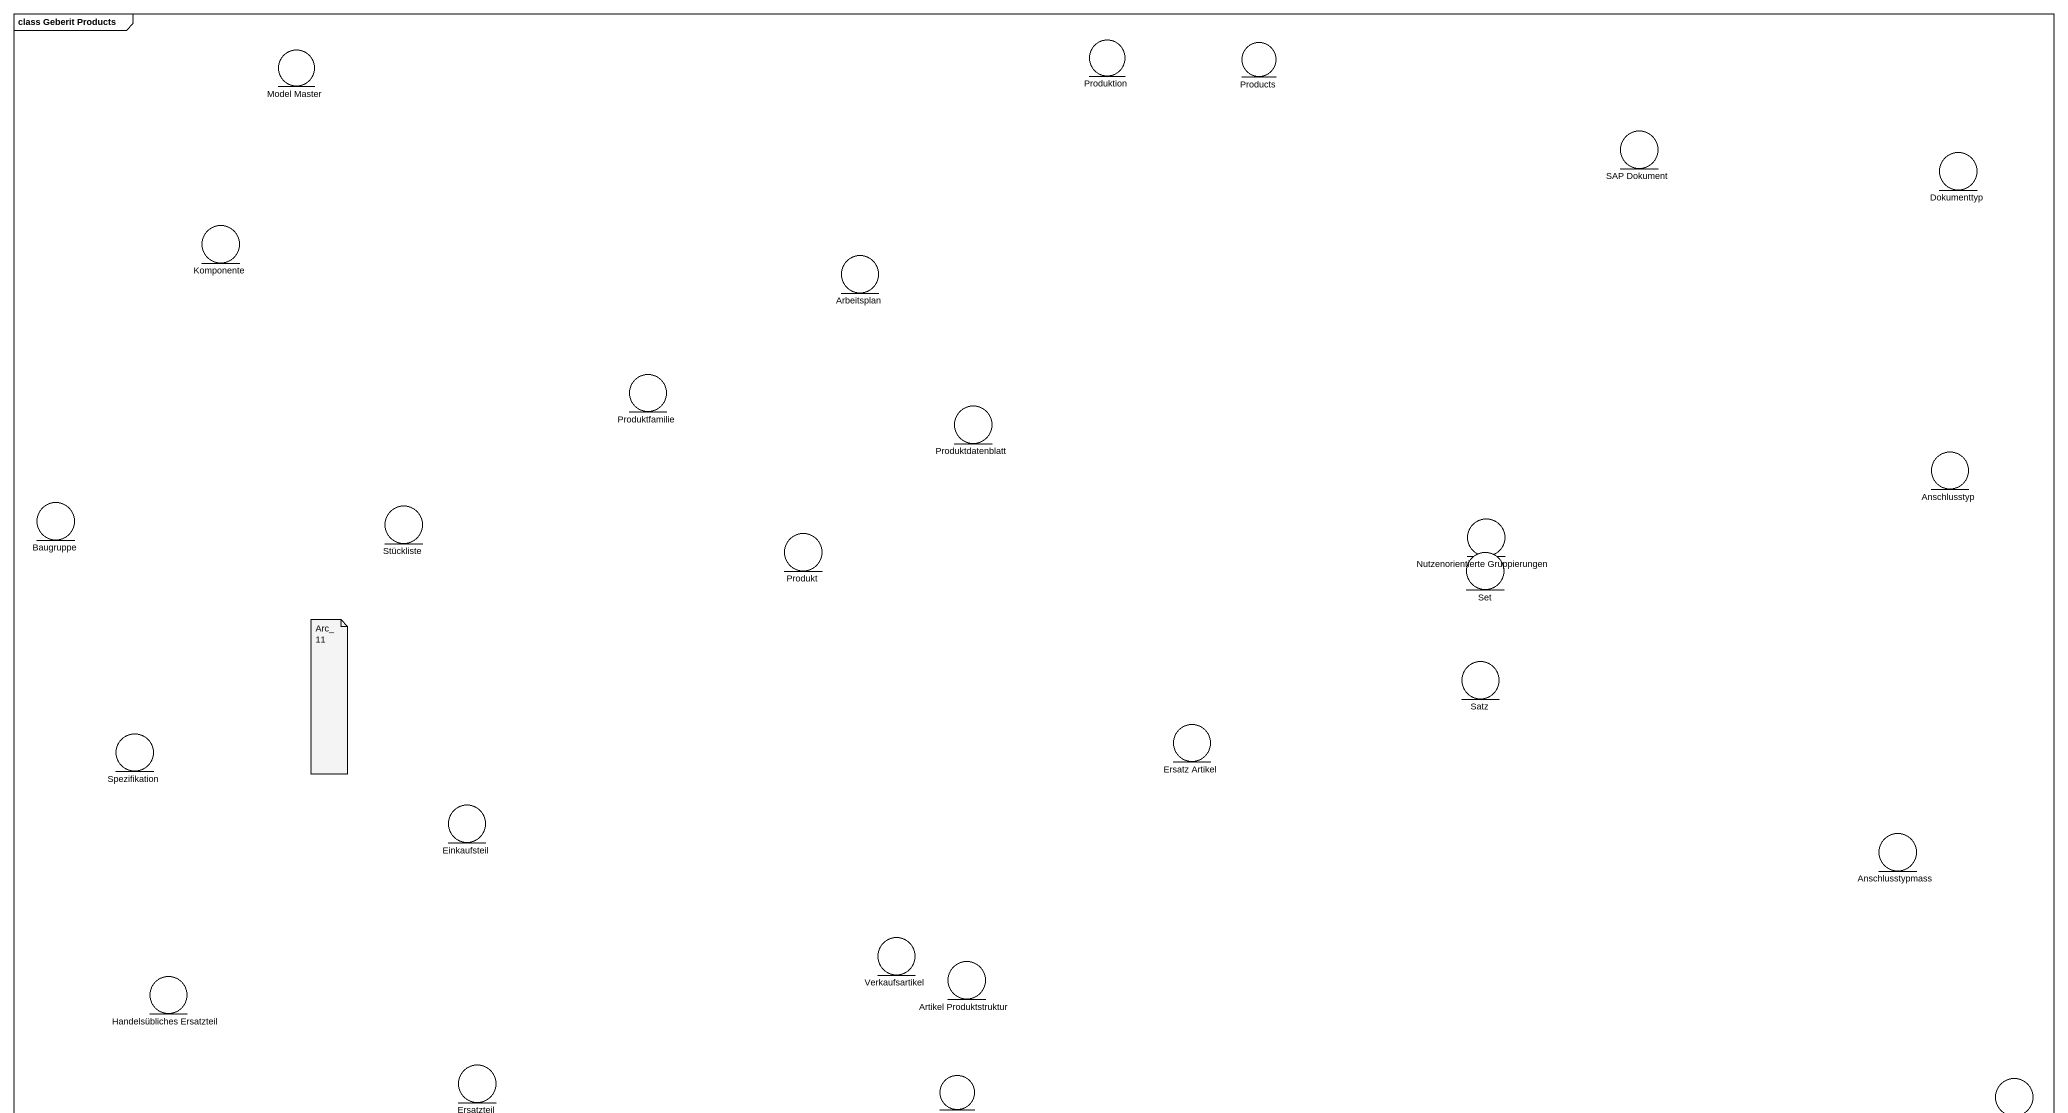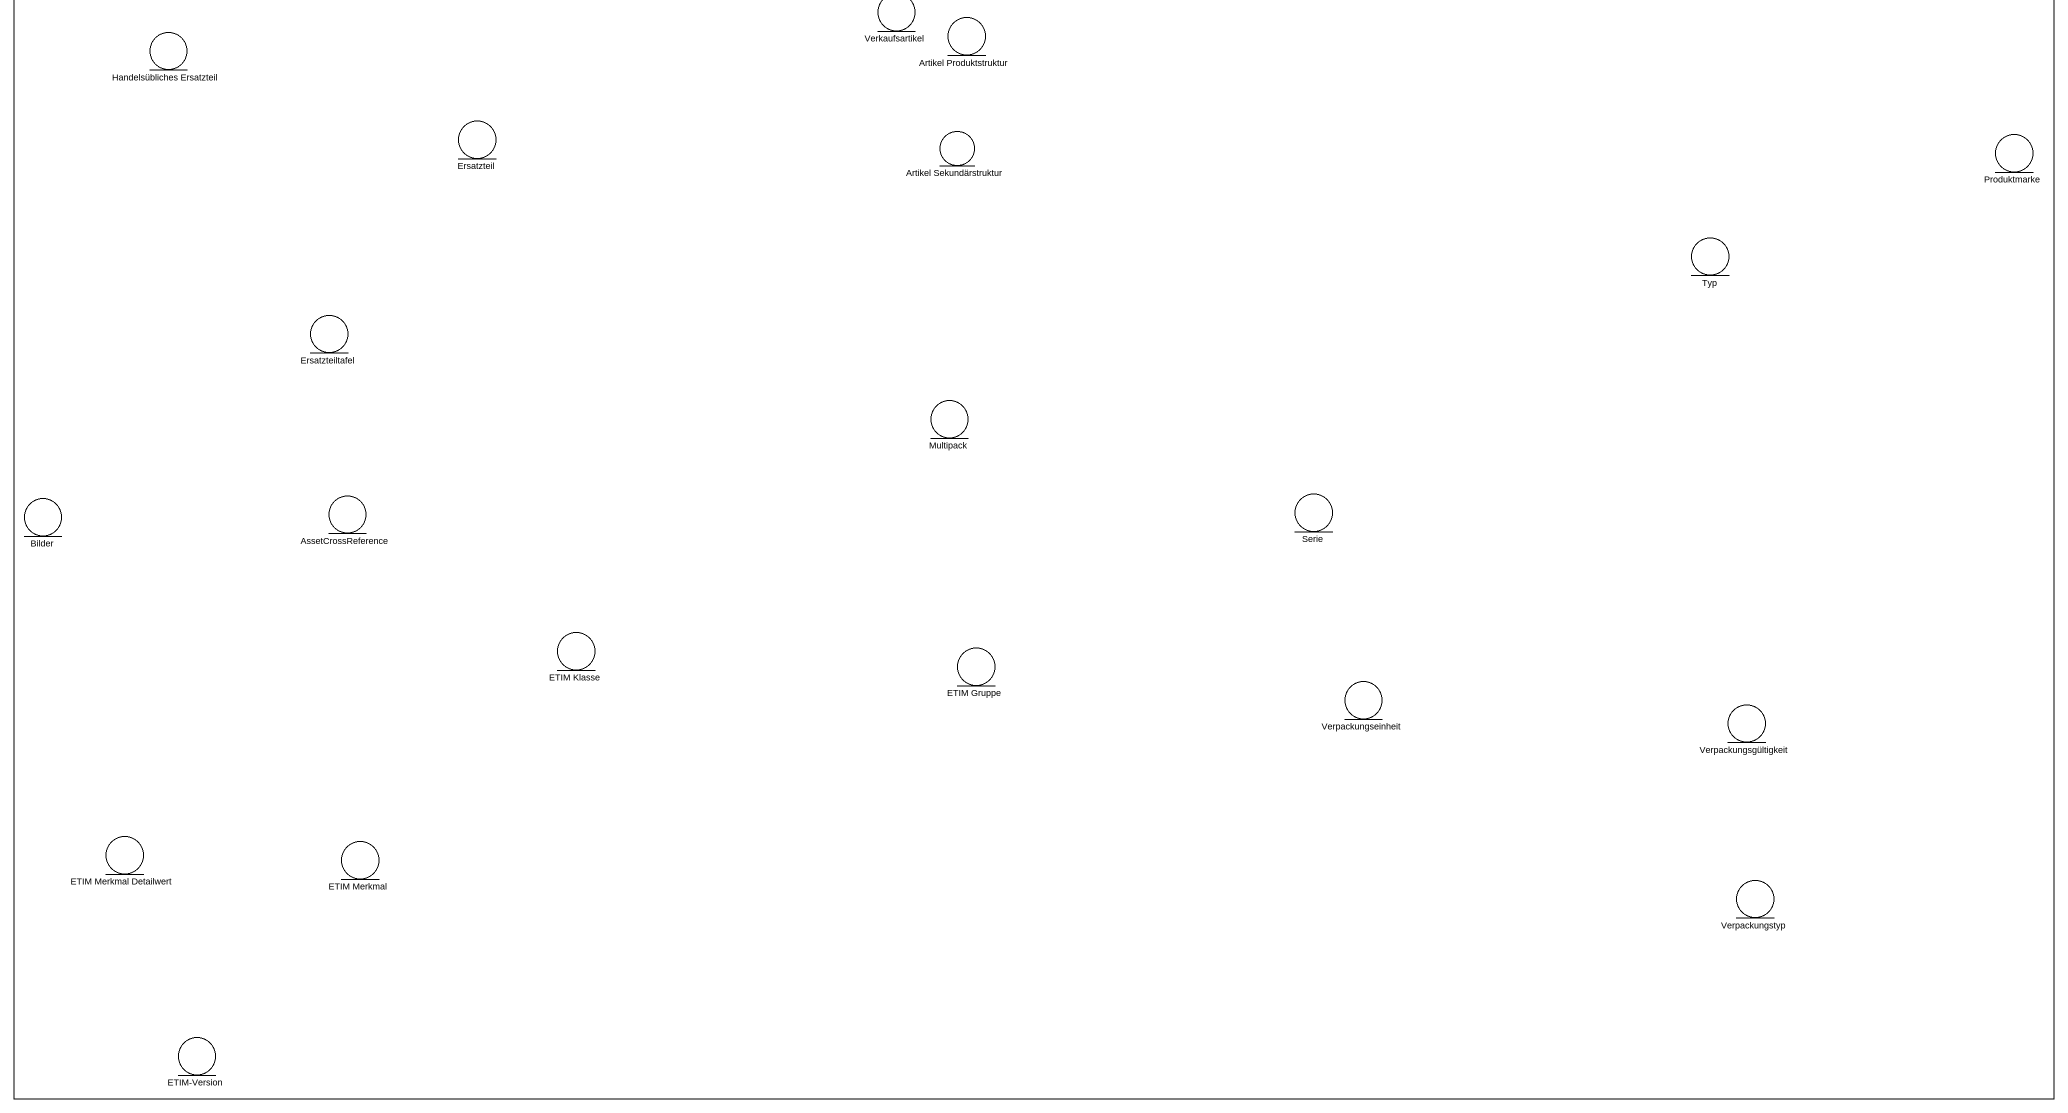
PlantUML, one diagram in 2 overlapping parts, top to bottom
@startuml
mainframe class Geberit Products
entity Produktion
entity Products
entity "Model Master" as Model_Master
entity "SAP Dokument" as SAP_Dokument
entity Dokumenttyp
entity Komponente
entity Arbeitsplan
entity Produktfamilie
entity Produktdatenblatt
entity Anschlusstyp
entity Baugruppe
entity Stückliste
entity Produkt
entity "Nutzenorientierte Gruppierungen" as Nutzenorientierte
entity "Set" as Set_
entity Satz
entity Spezifikation
entity "Ersatz Artikel" as Ersatz_Artikel
entity Einkaufsteil
entity Anschlusstypmass
entity Verkaufsartikel
entity "Artikel Produktstruktur" as Artikel_Produktstruktur
entity "Handelsübliches Ersatzteil" as Handelsübliches_Ersatzteil
entity Ersatzteil
entity "Artikel Sekundärstruktur" as Artikel_Sekundärstruktur
entity Produktmarke
entity Typ
entity Ersatzteiltafel
entity Multipack
entity AssetCrossReference
entity Serie
entity Bilder
entity "ETIM Klasse" as ETIM_Klasse
entity "ETIM Gruppe" as ETIM_Gruppe
entity Verpackungseinheit
entity Verpackungsgültigkeit
entity "ETIM Merkmal Detailwert" as ETIM_Merkmal_Detailwert
entity "ETIM Merkmal" as ETIM_Merkmal
entity Verpackungstyp
entity "ETIM-Version" as ETIM_Version
note as N1
  Arc_11
end note
@enduml
